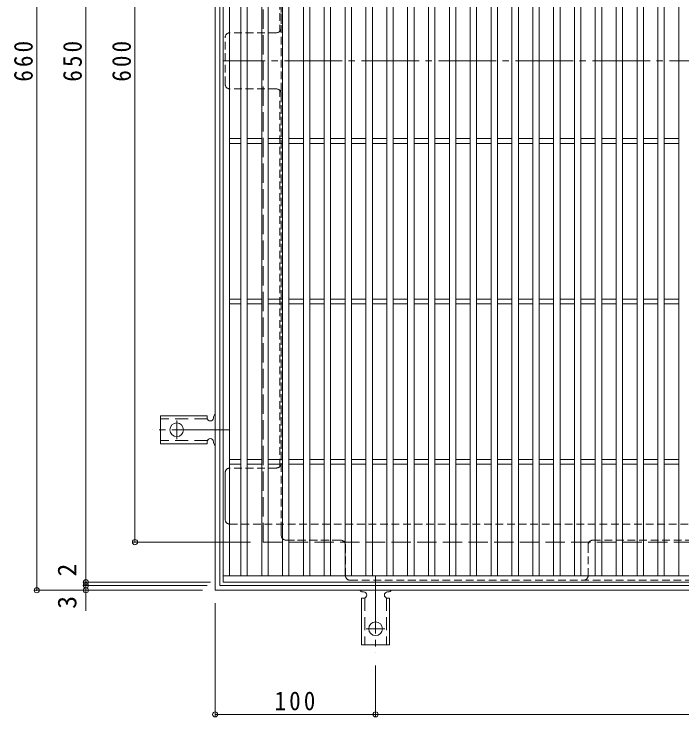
# Model space of a CAD drawing. Units: millimetres at full size, sheet at 1:4. Extents: x -950 to 1126, y -781 to 780.
# Drawn here: x -950.1 to -533.7, y -85.8 to 352.3 of the extents above; entities that cross this region are included whole.
import ezdxf
from ezdxf.enums import TextEntityAlignment as Align

# ---------------------------------------------------------------- set-up
doc = ezdxf.new("R2010")
doc.units = ezdxf.units.MM
doc.header["$LTSCALE"] = 4
doc.header["$PDMODE"] = 32
doc.header["$PDSIZE"] = 3.2
for name, pattern in [('CHAIN2', [12, 9, -1, 1, -1]), ('DASHED1', [1.8, 1.2, -0.6]), ('DASHED2', [3, 2, -1]), ('DASHED3', [4, 3, -1])]:
    doc.linetypes.add(name, pattern=pattern)
for name, color, linetype, lineweight in [('A-1_躯体', 2, 'Continuous', 9), ('A-2_仕上', 3, 'Continuous', 9), ('A-4_その他', 7, 'Continuous', 9), ('A-7_ハッチ', 2, 'Continuous', 9), ('A-A_ﾊｯﾁ-ﾜｸ', 3, 'Continuous', 9)]:
    doc.layers.add(name, color=color, linetype=linetype, lineweight=lineweight)
doc.styles.add('ＭＳ ゴシック', font='')
doc.styles.get('ＭＳ ゴシック').set_extended_font_data('MS Gothic')

msp = doc.modelspace()

# ---------------------------------------------------------------- linework, layer by layer
at = {"layer": 'A-1_躯体'}
for p, q in [((-824.713, -6.838), (-824.713, 653.162)), ((-821.713, -3.838), (-821.713, 650.162)), ((-167.713, -3.838), (-821.713, -3.838)), ((-164.713, -6.838), (-824.713, -6.838))]:
    msp.add_line(p, q, dxfattribs=at)
at = {"layer": 'A-1_躯体', "linetype": 'DASHED3'}
for q in [(-794.713, 623.161), (-194.713, 23.162)]:
    msp.add_line((-794.713, 23.162), q, dxfattribs=at)
at = {"layer": 'A-2_仕上'}
for p, q in [((-819.713, -1.838), (-819.713, 648.162)), ((-815.713, 2.162), (-815.713, 644.161)), ((-808.713, 2.162), (-808.713, 644.161)), ((-804.714, 2.162), (-804.714, 644.161)), ((-795.714, 2.162), (-795.714, 644.161)), ((-791.714, 2.162), (-791.714, 644.161)), ((-782.713, 2.162), (-782.713, 644.161)), ((-778.714, 644.161), (-778.714, 2.162)), ((-769.714, 644.161), (-769.714, 2.162)), ((-765.714, 644.161), (-765.714, 2.162)), ((-756.713, 644.161), (-756.713, 2.162)), ((-752.714, 644.161), (-752.714, 2.162)), ((-743.714, 2.162), (-743.714, 644.161)), ((-739.714, 2.162), (-739.714, 644.161)), ((-730.714, 2.162), (-730.714, 644.161)), ((-726.714, 2.162), (-726.714, 644.161)), ((-717.714, 2.162), (-717.714, 644.161)), ((-713.714, 2.162), (-713.714, 644.161)), ((-704.714, 2.162), (-704.714, 644.161)), ((-700.714, 2.162), (-700.714, 644.161)), ((-691.713, 2.162), (-691.713, 644.161)), ((-687.714, 2.162), (-687.714, 644.161)), ((-678.714, 2.162), (-678.714, 644.161)), ((-674.714, 2.162), (-674.714, 644.161)), ((-665.713, 2.162), (-665.713, 644.161)), ((-661.714, 2.162), (-661.714, 644.161)), ((-652.714, 2.162), (-652.714, 644.161)), ((-648.714, 2.162), (-648.714, 644.161)), ((-639.714, 2.162), (-639.714, 644.161)), ((-635.714, 2.162), (-635.714, 644.161)), ((-626.714, 2.162), (-626.714, 644.161)), ((-622.714, 2.162), (-622.714, 644.161)), ((-613.714, 2.162), (-613.714, 644.161)), ((-609.714, 2.162), (-609.714, 644.161)), ((-600.713, 2.162), (-600.713, 644.161)), ((-596.713, 2.162), (-596.713, 644.161)), ((-587.714, 2.162), (-587.714, 644.161)), ((-583.714, 2.162), (-583.714, 644.161)), ((-574.713, 2.162), (-574.713, 644.161)), ((-570.714, 2.162), (-570.714, 644.161)), ((-561.714, 2.162), (-561.714, 644.161)), ((-557.714, 2.162), (-557.714, 644.161)), ((-548.713, 2.162), (-548.713, 644.161)), ((-544.714, 2.162), (-544.714, 644.161)), ((-535.714, 2.162), (-535.714, 644.161)), ((-815.714, 274.662), (-808.714, 274.662)), ((-815.714, 271.662), (-808.714, 271.662)), ((-804.714, 274.662), (-795.714, 274.662)), ((-804.714, 271.662), (-795.714, 271.662)), ((-791.714, 274.662), (-782.713, 274.662)), ((-791.714, 271.662), (-782.713, 271.662)), ((-778.714, 274.662), (-769.714, 274.662)), ((-778.714, 271.662), (-769.714, 271.662)), ((-765.714, 274.662), (-756.713, 274.662)), ((-765.714, 271.662), (-756.713, 271.662)), ((-752.714, 274.662), (-743.714, 274.662)), ((-752.714, 271.662), (-743.714, 271.662)), ((-739.714, 274.662), (-730.714, 274.662)), ((-739.714, 271.662), (-730.714, 271.662)), ((-726.714, 274.662), (-717.714, 274.662)), ((-726.714, 271.662), (-717.714, 271.662)), ((-713.714, 274.662), (-704.714, 274.662)), ((-713.714, 271.662), (-704.714, 271.662)), ((-700.714, 274.662), (-691.713, 274.662)), ((-700.714, 271.662), (-691.713, 271.662)), ((-687.714, 274.662), (-678.714, 274.662)), ((-687.714, 271.662), (-678.714, 271.662)), ((-674.714, 274.662), (-665.713, 274.662)), ((-674.714, 271.662), (-665.713, 271.662)), ((-661.714, 274.662), (-652.714, 274.662)), ((-661.714, 271.662), (-652.714, 271.662)), ((-648.714, 274.662), (-639.714, 274.662)), ((-648.714, 271.662), (-639.714, 271.662)), ((-635.714, 274.662), (-626.714, 274.662)), ((-635.714, 271.662), (-626.714, 271.662)), ((-622.714, 274.662), (-613.714, 274.662)), ((-622.714, 271.662), (-613.714, 271.662)), ((-609.714, 274.662), (-600.713, 274.662)), ((-609.714, 271.662), (-600.713, 271.662)), ((-596.714, 274.662), (-587.714, 274.662)), ((-596.714, 271.662), (-587.714, 271.662)), ((-583.714, 274.662), (-574.713, 274.662)), ((-583.714, 271.662), (-574.713, 271.662)), ((-570.714, 274.662), (-561.714, 274.662)), ((-570.714, 271.662), (-561.714, 271.662)), ((-557.714, 274.662), (-548.713, 274.662)), ((-557.714, 271.662), (-548.713, 271.662)), ((-544.714, 274.662), (-535.714, 274.662)), ((-544.714, 271.662), (-535.714, 271.662)), ((-815.714, 174.662), (-808.714, 174.662)), ((-815.714, 171.662), (-808.714, 171.662)), ((-804.714, 174.662), (-795.714, 174.662)), ((-804.714, 171.662), (-795.714, 171.662)), ((-791.714, 174.662), (-782.713, 174.662)), ((-791.714, 171.662), (-782.713, 171.662)), ((-778.714, 174.662), (-769.714, 174.662)), ((-778.714, 171.662), (-769.714, 171.662)), ((-765.714, 174.662), (-756.713, 174.662)), ((-765.714, 171.662), (-756.713, 171.662)), ((-752.714, 174.662), (-743.714, 174.662)), ((-752.714, 171.662), (-743.714, 171.662)), ((-739.714, 174.662), (-730.714, 174.662)), ((-739.714, 171.662), (-730.714, 171.662)), ((-726.714, 174.662), (-717.714, 174.662)), ((-726.714, 171.662), (-717.714, 171.662)), ((-713.714, 174.662), (-704.714, 174.662)), ((-713.714, 171.662), (-704.714, 171.662)), ((-700.714, 174.662), (-691.713, 174.662)), ((-700.714, 171.662), (-691.713, 171.662)), ((-687.714, 174.662), (-678.714, 174.662)), ((-687.714, 171.662), (-678.714, 171.662)), ((-674.714, 174.662), (-665.713, 174.662)), ((-674.714, 171.662), (-665.713, 171.662)), ((-661.714, 174.662), (-652.714, 174.662)), ((-661.714, 171.662), (-652.714, 171.662)), ((-648.714, 174.662), (-639.714, 174.662)), ((-648.714, 171.662), (-639.714, 171.662)), ((-635.714, 174.662), (-626.714, 174.662)), ((-635.714, 171.662), (-626.714, 171.662)), ((-622.714, 174.662), (-613.714, 174.662)), ((-622.714, 171.662), (-613.714, 171.662)), ((-609.714, 174.662), (-600.713, 174.662)), ((-609.714, 171.662), (-600.713, 171.662)), ((-596.714, 174.662), (-587.714, 174.662)), ((-596.714, 171.662), (-587.714, 171.662)), ((-583.714, 174.662), (-574.713, 174.662)), ((-583.714, 171.662), (-574.713, 171.662)), ((-570.714, 174.662), (-561.714, 174.662)), ((-570.714, 171.662), (-561.714, 171.662)), ((-557.714, 174.662), (-548.713, 174.662)), ((-557.714, 171.662), (-548.713, 171.662)), ((-544.714, 174.662), (-535.714, 174.662)), ((-544.714, 171.662), (-535.714, 171.662)), ((-815.714, 74.662), (-808.714, 74.662)), ((-804.714, 74.662), (-795.714, 74.662)), ((-791.714, 74.662), (-782.713, 74.662)), ((-778.714, 74.662), (-769.714, 74.662)), ((-765.714, 74.662), (-756.713, 74.662)), ((-752.714, 74.662), (-743.714, 74.662)), ((-739.714, 74.662), (-730.714, 74.662)), ((-726.714, 74.662), (-717.714, 74.662)), ((-713.714, 74.662), (-704.714, 74.662)), ((-700.714, 74.662), (-691.713, 74.662)), ((-687.714, 74.662), (-678.714, 74.662)), ((-674.714, 74.662), (-665.713, 74.662)), ((-661.714, 74.662), (-652.714, 74.662)), ((-648.714, 74.662), (-639.714, 74.662)), ((-635.714, 74.662), (-626.714, 74.662)), ((-622.714, 74.662), (-613.714, 74.662)), ((-609.714, 74.662), (-600.713, 74.662)), ((-596.714, 74.662), (-587.714, 74.662)), ((-583.714, 74.662), (-574.713, 74.662)), ((-570.714, 74.662), (-561.714, 74.662)), ((-557.714, 74.662), (-548.713, 74.662)), ((-544.714, 74.662), (-535.714, 74.662)), ((-815.714, 71.662), (-808.714, 71.662)), ((-804.714, 71.662), (-795.714, 71.662)), ((-791.714, 71.662), (-782.713, 71.662)), ((-778.714, 71.662), (-769.714, 71.662)), ((-765.714, 71.662), (-756.713, 71.662)), ((-752.714, 71.662), (-743.714, 71.662)), ((-739.714, 71.662), (-730.714, 71.662)), ((-726.714, 71.662), (-717.714, 71.662)), ((-713.714, 71.662), (-704.714, 71.662)), ((-700.714, 71.662), (-691.713, 71.662)), ((-687.714, 71.662), (-678.714, 71.662)), ((-674.714, 71.662), (-665.713, 71.662)), ((-661.714, 71.662), (-652.714, 71.662)), ((-648.714, 71.662), (-639.714, 71.662)), ((-635.714, 71.662), (-626.714, 71.662)), ((-622.714, 71.662), (-613.714, 71.662)), ((-609.714, 71.662), (-600.713, 71.662)), ((-596.714, 71.662), (-587.714, 71.662)), ((-583.714, 71.662), (-574.713, 71.662)), ((-570.714, 71.662), (-561.714, 71.662)), ((-557.714, 71.662), (-548.713, 71.662)), ((-544.714, 71.662), (-535.714, 71.662)), ((-342.714, 2.162), (-819.713, 2.162)), ((-169.713, -1.838), (-819.713, -1.838))]:
    msp.add_line(p, q, dxfattribs=at)
at = {"layer": 'A-4_その他'}
for p, q in [((-935.923, 653.162), (-935.923, -6.838)), ((-905.318, -1.838), (-905.318, 648.162)), ((-874.713, 623.161), (-874.713, 23.162)), ((-875.913, 23.162), (-802.713, 23.162)), ((-906.518, -1.838), (-827.713, -1.838)), ((-906.518, -3.838), (-829.713, -3.838)), ((-905.318, -3.838), (-905.318, -1.838)), ((-905.318, -19.617), (-905.318, -3.838)), ((-937.123, -6.838), (-832.713, -6.838)), ((-824.713, -85.415), (-824.713, -14.838)), ((-724.712, -85.415), (-724.712, -53.838)), ((-824.713, -84.215), (-724.712, -84.215)), ((-724.712, -84.215), (-264.713, -84.215))]:
    msp.add_line(p, q, dxfattribs=at)
for p in [(-874.713, 23.162), (-905.318, -1.838), (-905.318, -3.838), (-935.923, -6.838), (-905.318, -6.838), (-824.713, -84.215), (-724.712, -84.215)]:
    msp.add_point(p, dxfattribs=at)
at = {"layer": 'A-7_ハッチ', "linetype": 'DASHED1'}
for p, q in [((-783.513, 618.966), (-783.513, 27.359)), ((-784.313, 576.004), (-784.313, 341.623)), ((-818.516, 308.662), (-818.516, 337.663)), ((-786.513, 340.663), (-815.516, 340.663)), ((-786.513, 305.662), (-815.516, 305.662)), ((-784.313, 70.32), (-784.313, 304.701)), ((-818.516, 37.359), (-818.516, 66.36)), ((-786.513, 69.36), (-815.516, 69.36)), ((-815.516, 34.359), (-310.517, 34.359)), ((-746.512, 24.359), (-780.513, 24.359)), ((-589.213, 24.359), (-529.213, 24.359)), ((-743.512, 21.359), (-743.512, 2.359)), ((-592.213, 21.359), (-592.213, 2.359)), ((-740.512, -0.641), (-595.213, -0.641))]:
    msp.add_line(p, q, dxfattribs=at)
at = {"layer": 'A-7_ハッチ', "linetype": 'CHAIN2'}
msp.add_line((-169.556, 323.162), (-819.438, 323.162), dxfattribs=at)
at = {"layer": 'A-7_ハッチ', "linetype": 'DASHED1'}
for centre, start, end in [((-786.513, 343.663), 270, 0), ((-815.516, 337.663), 90, 180), ((-815.516, 308.662), 180, 270), ((-786.513, 302.662), 0, 90), ((-786.513, 72.36), 270, 0), ((-815.516, 66.36), 90, 180), ((-815.516, 37.359), 180, 270), ((-780.513, 27.359), 180, 270), ((-746.512, 21.359), 0, 90), ((-589.213, 21.359), 90, 180), ((-740.512, 2.359), 180, 270), ((-595.213, 2.359), 270, 0)]:
    msp.add_arc(centre, 3, start, end, dxfattribs=at)
at = {"layer": 'A-A_ﾊｯﾁ-ﾜｸ', "color": 2, "linetype": 'DASHED1'}
for p, q in [((-783.513, 574.129), (-783.513, 343.663)), ((-818.516, 308.662), (-818.516, 337.663)), ((-786.513, 340.663), (-815.516, 340.663)), ((-786.513, 305.662), (-815.516, 305.662)), ((-783.513, 302.662), (-783.513, 72.36)), ((-818.516, 66.36), (-818.516, 37.359)), ((-786.513, 69.36), (-815.516, 69.36)), ((-815.516, 34.359), (-783.513, 34.359)), ((-783.513, 27.359), (-783.513, 34.359)), ((-780.513, 24.359), (-746.512, 24.359)), ((-743.512, 21.359), (-743.512, 2.359)), ((-740.512, -0.641), (-345.517, -0.641))]:
    msp.add_line(p, q, dxfattribs=at)
at = {"layer": 'A-A_ﾊｯﾁ-ﾜｸ'}
for p, q in [((-829.713, 101.913), (-858.713, 101.913)), ((-858.713, 84.413), (-858.713, 101.913)), ((-829.713, 101.913), (-829.713, 100.663)), ((-825.713, 101.163), (-825.713, 100.663)), ((-829.713, 84.413), (-858.713, 84.413)), ((-829.713, 84.413), (-829.713, 85.663)), ((-825.713, 85.667), (-825.713, 85.154)), ((-732.208, -7.838), (-732.721, -7.838)), ((-716.713, -7.838), (-717.212, -7.838)), ((-733.462, -11.838), (-732.212, -11.838)), ((-733.462, -11.838), (-733.462, -40.838)), ((-715.962, -11.838), (-717.212, -11.838)), ((-715.962, -11.838), (-715.962, -40.838)), ((-733.462, -40.838), (-715.962, -40.838))]:
    msp.add_line(p, q, dxfattribs=at)
at = {"layer": 'A-A_ﾊｯﾁ-ﾜｸ', "linetype": 'DASHED2'}
for p, q in [((-829.567, 99.913), (-858.713, 99.913)), ((-829.567, 86.413), (-858.713, 86.413)), ((-731.462, -11.692), (-731.462, -40.838)), ((-717.962, -11.692), (-717.962, -40.838))]:
    msp.add_line(p, q, dxfattribs=at)
at = {"layer": 'A-A_ﾊｯﾁ-ﾜｸ', "color": 7, "linetype": 'CHAIN2'}
for p, q in [((-848.713, 98.939), (-848.713, 87.387)), ((-815.712, 93.163), (-863.713, 93.163)), ((-724.712, 2.163), (-724.712, -45.838)), ((-718.936, -30.838), (-730.488, -30.838))]:
    msp.add_line(p, q, dxfattribs=at)
at = {"layer": 'A-A_ﾊｯﾁ-ﾜｸ'}
for centre in [(-848.713, 93.163), (-724.712, -30.838)]:
    msp.add_circle(centre, 4.25, dxfattribs=at)
at = {"layer": 'A-A_ﾊｯﾁ-ﾜｸ', "color": 2, "linetype": 'DASHED1'}
for centre, start, end in [((-786.513, 343.663), 270, 0), ((-815.516, 337.663), 90, 180), ((-815.516, 308.662), 180, 270), ((-786.513, 302.662), 0, 90), ((-786.513, 72.36), 270, 0), ((-815.516, 66.36), 90, 180), ((-815.516, 37.359), 180, 270), ((-780.513, 27.359), 180, 270), ((-746.512, 21.359), 0, 90), ((-740.512, 2.359), 180, 270)]:
    msp.add_arc(centre, 3, start, end, dxfattribs=at)
at = {"layer": 'A-A_ﾊｯﾁ-ﾜｸ'}
for centre, start, end in [((-823.713, 101.163), 119.99951, 179.72403), ((-827.713, 100.663), 180, 0), ((-827.713, 85.663), 0.13329, 180), ((-823.713, 85.163), 180.24162, 240.00072), ((-732.713, -5.838), 209.99928, 269.75838), ((-732.212, -9.838), 270, 89.86671), ((-717.212, -9.838), 90, 270), ((-716.713, -5.838), 270.27597, 330.00049)]:
    msp.add_arc(centre, 2, start, end, dxfattribs=at)

# ---------------------------------------------------------------- texts
at = {"layer": 'A-4_その他', "color": 2, "style": 'ＭＳ ゴシック'}
for s, p in [('2', (-907.718, 1.743)), ('3', (-907.718, -18.394))]:
    msp.add_text(s, height=11.73, rotation=90, dxfattribs=at).set_placement(p, align=Align.BOTTOM_LEFT)
at = {"layer": 'A-4_その他', "color": 2, "char_height": 11.73, "attachment_point": 7, "rotation": 90, "style": 'ＭＳ ゴシック'}
for s, insert in [('\\T1.27;\\W0.9;660', (-938.323, 310.162)), ('\\T1.27;\\W0.9;650', (-907.718, 310.162)), ('\\T1.27;\\W0.9;600', (-877.113, 310.162))]:
    msp.add_mtext(s, dxfattribs=dict(at, insert=insert))
at = {"layer": 'A-4_その他', "color": 2, "insert": (-787.713, -81.815), "char_height": 11.73, "attachment_point": 7, "style": 'ＭＳ ゴシック'}
msp.add_mtext('\\T1.27;\\W0.9;100', dxfattribs=at)

doc.saveas('drawing.dxf')
